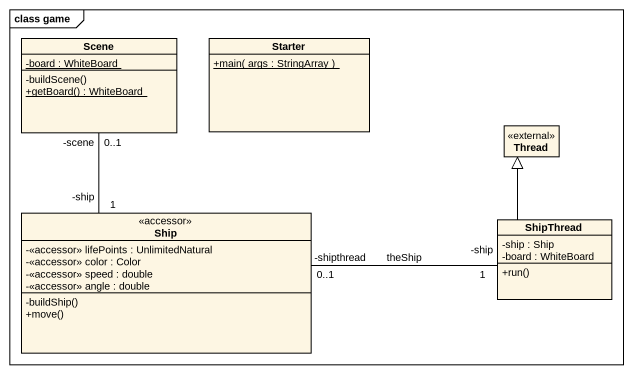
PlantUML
@startuml
mainframe class game
hide circle
hide empty members
skinparam classAttributeIconSize 0
class Scene {
  {static} -board : WhiteBoard
  -buildScene()
  {static} +getBoard() : WhiteBoard
}
class Starter {
  {static} +main( args : StringArray )
}
class Thread <<external>>
class Ship <<accessor>> {
  -<<accessor>> lifePoints : UnlimitedNatural
  -<<accessor>> color : Color
  -<<accessor>> speed : double
  -<<accessor>> angle : double
  -buildShip()
  +move()
}
class ShipThread {
  -ship : Ship
  -board : WhiteBoard
  +run()
}
Scene "0..1\n-scene" -- "1\n-ship" Ship
Ship "-shipthread\n0..1" -right- "-ship\n1" ShipThread : theShip
ShipThread -up-|> Thread
@enduml
